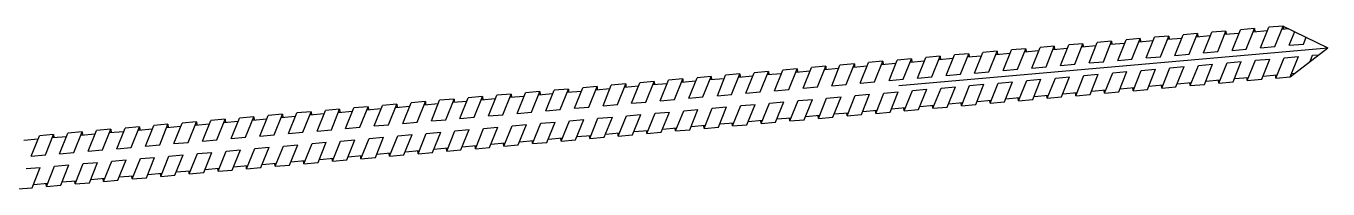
# Model space of a CAD drawing. Header units: millimetres. Extents: x -1985 to 969, y 203 to 500.
# Drawn here: x -1622.51 to -1609.82, y 410.12 to 411.71 of the extents above; entities that cross this region are included whole.
import ezdxf

# ---------------------------------------------------------------- set-up
doc = ezdxf.new("R2010")
doc.units = ezdxf.units.MM
doc.layers.add('А_1500', color=7, linetype='Continuous')
doc.layers.add('А_1500_Ось', color=252, linetype='Continuous')

msp = doc.modelspace()

# ---------------------------------------------------------------- linework, layer by layer
at = {"layer": 'А_1500'}
for p, q in [((-1611.589, 411.398), (-1611.508, 411.599)), ((-1611.369, 411.611), (-1611.508, 411.599)), ((-1611.45, 411.41), (-1611.369, 411.611)), ((-1611.369, 411.611), (-1611.366, 411.581)), ((-1611.31, 411.423), (-1611.229, 411.623)), ((-1611.09, 411.636), (-1611.229, 411.623)), ((-1611.171, 411.435), (-1611.09, 411.636)), ((-1611.102, 411.604), (-1610.964, 411.617)), ((-1611.09, 411.636), (-1611.087, 411.606)), ((-1611.032, 411.447), (-1610.951, 411.648)), ((-1610.812, 411.66), (-1610.951, 411.648)), ((-1610.893, 411.46), (-1610.812, 411.66)), ((-1610.825, 411.629), (-1610.685, 411.641)), ((-1610.812, 411.66), (-1610.809, 411.63)), ((-1610.753, 411.472), (-1610.672, 411.673)), ((-1610.533, 411.685), (-1610.672, 411.673)), ((-1610.614, 411.484), (-1610.533, 411.685)), ((-1610.546, 411.654), (-1610.407, 411.666)), ((-1610.533, 411.685), (-1610.53, 411.655)), ((-1610.475, 411.496), (-1610.394, 411.697)), ((-1610.255, 411.709), (-1610.394, 411.697)), ((-1610.336, 411.509), (-1610.255, 411.709)), ((-1610.267, 411.678), (-1610.202, 411.684)), ((-1610.255, 411.709), (-1610.252, 411.679)), ((-1610.255, 411.709), (-1609.818, 411.498)), ((-1610.196, 411.521), (-1610.142, 411.655)), ((-1610.056, 411.533), (-1610.029, 411.6)), ((-1612.984, 411.275), (-1612.903, 411.476)), ((-1612.764, 411.488), (-1612.903, 411.476)), ((-1612.845, 411.287), (-1612.764, 411.488)), ((-1612.776, 411.457), (-1612.638, 411.469)), ((-1612.764, 411.488), (-1612.761, 411.458)), ((-1612.706, 411.299), (-1612.625, 411.5)), ((-1612.486, 411.513), (-1612.625, 411.5)), ((-1612.567, 411.312), (-1612.486, 411.513)), ((-1612.498, 411.481), (-1612.359, 411.494)), ((-1612.486, 411.513), (-1612.483, 411.483)), ((-1612.427, 411.324), (-1612.346, 411.525)), ((-1612.207, 411.537), (-1612.346, 411.525)), ((-1612.287, 411.336), (-1612.207, 411.537)), ((-1612.219, 411.506), (-1612.079, 411.518)), ((-1612.207, 411.537), (-1612.204, 411.507)), ((-1612.147, 411.349), (-1612.067, 411.55)), ((-1611.927, 411.562), (-1612.067, 411.55)), ((-1612.008, 411.361), (-1611.927, 411.562)), ((-1611.94, 411.531), (-1611.8, 411.543)), ((-1611.927, 411.562), (-1611.924, 411.532)), ((-1611.868, 411.373), (-1611.787, 411.574)), ((-1611.648, 411.587), (-1611.787, 411.574)), ((-1611.729, 411.386), (-1611.648, 411.587)), ((-1611.661, 411.555), (-1611.521, 411.567)), ((-1611.648, 411.587), (-1611.645, 411.557)), ((-1611.382, 411.58), (-1611.242, 411.592)), ((-1610.753, 411.472), (-1610.614, 411.484)), ((-1610.475, 411.496), (-1610.336, 411.509)), ((-1610.196, 411.521), (-1610.056, 411.533)), ((-1610.185, 411.214), (-1609.818, 411.498)), ((-1614.378, 411.152), (-1614.297, 411.353)), ((-1614.157, 411.365), (-1614.297, 411.353)), ((-1614.238, 411.164), (-1614.157, 411.365)), ((-1614.17, 411.334), (-1614.03, 411.346)), ((-1614.157, 411.365), (-1614.154, 411.335)), ((-1614.098, 411.177), (-1614.017, 411.377)), ((-1613.878, 411.39), (-1614.017, 411.377)), ((-1613.959, 411.189), (-1613.878, 411.39)), ((-1613.891, 411.358), (-1613.752, 411.371)), ((-1613.878, 411.39), (-1613.875, 411.36)), ((-1613.821, 411.201), (-1613.74, 411.402)), ((-1613.6, 411.414), (-1613.74, 411.402)), ((-1613.681, 411.213), (-1613.6, 411.414)), ((-1613.613, 411.383), (-1613.473, 411.395)), ((-1613.6, 411.414), (-1613.597, 411.384)), ((-1613.541, 411.226), (-1613.46, 411.427)), ((-1613.321, 411.439), (-1613.46, 411.427)), ((-1613.402, 411.238), (-1613.321, 411.439)), ((-1613.334, 411.407), (-1613.195, 411.42)), ((-1613.321, 411.439), (-1613.318, 411.409)), ((-1613.263, 411.25), (-1613.182, 411.451)), ((-1613.043, 411.463), (-1613.182, 411.451)), ((-1613.124, 411.263), (-1613.043, 411.463)), ((-1613.055, 411.432), (-1612.916, 411.444)), ((-1613.043, 411.463), (-1613.04, 411.433)), ((-1612.147, 411.349), (-1612.008, 411.361)), ((-1611.868, 411.373), (-1611.729, 411.386)), ((-1611.589, 411.398), (-1611.45, 411.41)), ((-1611.31, 411.423), (-1611.171, 411.435)), ((-1611.032, 411.447), (-1610.893, 411.46)), ((-1610.882, 411.152), (-1610.802, 411.35)), ((-1610.802, 411.35), (-1610.663, 411.362)), ((-1610.743, 411.164), (-1610.663, 411.362)), ((-1610.604, 411.177), (-1610.524, 411.375)), ((-1610.524, 411.375), (-1610.385, 411.387)), ((-1610.464, 411.189), (-1610.385, 411.387)), ((-1610.325, 411.201), (-1610.245, 411.399)), ((-1610.245, 411.399), (-1610.106, 411.412)), ((-1610.185, 411.214), (-1610.106, 411.412)), ((-1609.991, 411.364), (-1609.967, 411.424)), ((-1609.967, 411.424), (-1609.907, 411.429)), ((-1615.831, 411.217), (-1615.97, 411.205)), ((-1615.912, 411.017), (-1615.831, 411.217)), ((-1615.831, 411.217), (-1615.828, 411.187)), ((-1615.772, 411.029), (-1615.691, 411.23)), ((-1615.552, 411.242), (-1615.691, 411.23)), ((-1615.633, 411.041), (-1615.552, 411.242)), ((-1615.565, 411.211), (-1615.426, 411.223)), ((-1615.552, 411.242), (-1615.549, 411.212)), ((-1615.494, 411.053), (-1615.413, 411.254)), ((-1615.274, 411.267), (-1615.413, 411.254)), ((-1615.355, 411.066), (-1615.274, 411.267)), ((-1615.286, 411.235), (-1615.147, 411.247)), ((-1615.274, 411.267), (-1615.271, 411.236)), ((-1615.215, 411.078), (-1615.134, 411.279)), ((-1614.995, 411.291), (-1615.134, 411.279)), ((-1615.076, 411.09), (-1614.995, 411.291)), ((-1615.007, 411.26), (-1614.867, 411.272)), ((-1614.995, 411.291), (-1614.992, 411.261)), ((-1614.936, 411.103), (-1614.855, 411.303)), ((-1614.715, 411.316), (-1614.855, 411.303)), ((-1614.796, 411.115), (-1614.715, 411.316)), ((-1614.728, 411.284), (-1614.588, 411.297)), ((-1614.715, 411.316), (-1614.713, 411.286)), ((-1614.657, 411.127), (-1614.576, 411.328)), ((-1614.436, 411.34), (-1614.576, 411.328)), ((-1614.517, 411.14), (-1614.436, 411.34)), ((-1614.449, 411.309), (-1614.309, 411.321)), ((-1614.436, 411.34), (-1614.434, 411.31)), ((-1613.541, 411.226), (-1613.402, 411.238)), ((-1613.263, 411.25), (-1613.124, 411.263)), ((-1612.984, 411.275), (-1612.845, 411.287)), ((-1612.706, 411.299), (-1612.567, 411.312)), ((-1612.476, 411.202), (-1612.337, 411.215)), ((-1612.427, 411.324), (-1612.287, 411.336)), ((-1612.416, 411.017), (-1612.337, 411.215)), ((-1612.276, 411.029), (-1612.197, 411.227)), ((-1612.197, 411.227), (-1612.057, 411.239)), ((-1612.137, 411.041), (-1612.057, 411.239)), ((-1611.997, 411.054), (-1611.917, 411.252)), ((-1611.917, 411.252), (-1611.778, 411.264)), ((-1611.858, 411.066), (-1611.778, 411.264)), ((-1611.718, 411.078), (-1611.638, 411.276)), ((-1611.638, 411.276), (-1611.499, 411.289)), ((-1611.579, 411.091), (-1611.499, 411.289)), ((-1611.439, 411.103), (-1611.359, 411.301)), ((-1611.359, 411.301), (-1611.22, 411.313)), ((-1611.3, 411.115), (-1611.22, 411.313)), ((-1611.161, 411.128), (-1611.081, 411.325)), ((-1611.081, 411.325), (-1610.942, 411.338)), ((-1611.022, 411.14), (-1610.942, 411.338)), ((-1610.452, 411.22), (-1610.312, 411.232)), ((-1610.325, 411.201), (-1610.327, 411.231)), ((-1610.173, 411.245), (-1610.142, 411.248)), ((-1617.225, 411.094), (-1617.364, 411.082)), ((-1617.305, 410.894), (-1617.225, 411.094)), ((-1617.225, 411.094), (-1617.222, 411.064)), ((-1617.166, 410.906), (-1617.085, 411.107)), ((-1616.945, 411.119), (-1617.085, 411.107)), ((-1617.026, 410.918), (-1616.945, 411.119)), ((-1616.958, 411.088), (-1616.818, 411.1)), ((-1616.945, 411.119), (-1616.943, 411.089)), ((-1616.887, 410.931), (-1616.806, 411.131)), ((-1616.666, 411.144), (-1616.806, 411.131)), ((-1616.747, 410.943), (-1616.666, 411.144)), ((-1616.679, 411.112), (-1616.54, 411.124)), ((-1616.666, 411.144), (-1616.664, 411.114)), ((-1616.609, 410.955), (-1616.528, 411.156)), ((-1616.388, 411.168), (-1616.528, 411.156)), ((-1616.469, 410.967), (-1616.388, 411.168)), ((-1616.401, 411.137), (-1616.261, 411.149)), ((-1616.388, 411.168), (-1616.386, 411.138)), ((-1616.33, 410.98), (-1616.249, 411.18)), ((-1616.109, 411.193), (-1616.249, 411.18)), ((-1616.19, 410.992), (-1616.109, 411.193)), ((-1616.122, 411.161), (-1615.983, 411.174)), ((-1616.109, 411.193), (-1616.107, 411.163)), ((-1616.051, 411.004), (-1615.97, 411.205)), ((-1615.844, 411.186), (-1615.704, 411.198)), ((-1615.215, 411.078), (-1615.076, 411.09)), ((-1614.936, 411.103), (-1614.796, 411.115)), ((-1614.657, 411.127), (-1614.517, 411.14)), ((-1614.378, 411.152), (-1614.238, 411.164)), ((-1614.098, 411.177), (-1613.959, 411.189)), ((-1613.87, 411.079), (-1613.73, 411.092)), ((-1613.821, 411.201), (-1613.681, 411.213)), ((-1613.81, 410.894), (-1613.73, 411.092)), ((-1613.67, 410.906), (-1613.591, 411.104)), ((-1613.591, 411.104), (-1613.451, 411.116)), ((-1613.531, 410.918), (-1613.451, 411.116)), ((-1613.392, 410.931), (-1613.312, 411.129)), ((-1613.312, 411.129), (-1613.173, 411.141)), ((-1613.253, 410.943), (-1613.173, 411.141)), ((-1613.113, 410.955), (-1613.033, 411.153)), ((-1613.033, 411.153), (-1612.894, 411.166)), ((-1612.973, 410.968), (-1612.894, 411.166)), ((-1612.835, 410.98), (-1612.755, 411.178)), ((-1612.755, 411.178), (-1612.616, 411.19)), ((-1612.695, 410.992), (-1612.616, 411.19)), ((-1612.556, 411.004), (-1612.476, 411.202)), ((-1611.845, 411.097), (-1611.706, 411.109)), ((-1611.718, 411.078), (-1611.721, 411.108)), ((-1611.718, 411.078), (-1611.579, 411.091)), ((-1611.566, 411.122), (-1611.427, 411.134)), ((-1611.439, 411.103), (-1611.442, 411.133)), ((-1611.439, 411.103), (-1611.3, 411.115)), ((-1611.287, 411.146), (-1611.149, 411.159)), ((-1611.161, 411.128), (-1611.164, 411.157)), ((-1611.161, 411.128), (-1611.022, 411.14)), ((-1611.009, 411.171), (-1610.87, 411.183)), ((-1610.882, 411.152), (-1610.885, 411.182)), ((-1610.882, 411.152), (-1610.743, 411.164)), ((-1610.73, 411.196), (-1610.591, 411.208)), ((-1610.604, 411.177), (-1610.607, 411.206)), ((-1610.604, 411.177), (-1610.464, 411.189)), ((-1610.325, 411.201), (-1610.185, 411.214)), ((-1618.619, 410.971), (-1618.759, 410.959)), ((-1618.7, 410.77), (-1618.619, 410.971)), ((-1618.619, 410.971), (-1618.617, 410.941)), ((-1618.561, 410.783), (-1618.48, 410.984)), ((-1618.34, 410.996), (-1618.48, 410.984)), ((-1618.421, 410.795), (-1618.34, 410.996)), ((-1618.353, 410.965), (-1618.214, 410.977)), ((-1618.34, 410.996), (-1618.338, 410.966)), ((-1618.283, 410.807), (-1618.202, 411.008)), ((-1618.062, 411.02), (-1618.202, 411.008)), ((-1618.143, 410.82), (-1618.062, 411.02)), ((-1618.075, 410.989), (-1617.935, 411.001)), ((-1618.062, 411.02), (-1618.059, 410.99)), ((-1618.003, 410.832), (-1617.922, 411.033)), ((-1617.783, 411.045), (-1617.922, 411.033)), ((-1617.864, 410.844), (-1617.783, 411.045)), ((-1617.796, 411.014), (-1617.656, 411.026)), ((-1617.783, 411.045), (-1617.78, 411.015)), ((-1617.724, 410.857), (-1617.643, 411.057)), ((-1617.504, 411.07), (-1617.643, 411.057)), ((-1617.585, 410.869), (-1617.504, 411.07)), ((-1617.516, 411.038), (-1617.377, 411.051)), ((-1617.504, 411.07), (-1617.501, 411.04)), ((-1617.445, 410.881), (-1617.364, 411.082)), ((-1617.237, 411.063), (-1617.098, 411.075)), ((-1616.609, 410.955), (-1616.469, 410.967)), ((-1616.33, 410.98), (-1616.19, 410.992)), ((-1616.051, 411.004), (-1615.912, 411.017)), ((-1615.772, 411.029), (-1615.633, 411.041)), ((-1615.494, 411.053), (-1615.355, 411.066)), ((-1615.264, 410.956), (-1615.125, 410.969)), ((-1615.205, 410.771), (-1615.125, 410.969)), ((-1615.065, 410.783), (-1614.985, 410.981)), ((-1614.985, 410.981), (-1614.845, 410.993)), ((-1614.925, 410.795), (-1614.845, 410.993)), ((-1614.786, 410.808), (-1614.706, 411.006)), ((-1614.706, 411.006), (-1614.566, 411.018)), ((-1614.646, 410.82), (-1614.566, 411.018)), ((-1614.506, 410.832), (-1614.427, 411.03)), ((-1614.427, 411.03), (-1614.287, 411.043)), ((-1614.367, 410.845), (-1614.287, 411.043)), ((-1614.227, 410.857), (-1614.147, 411.055)), ((-1614.147, 411.055), (-1614.008, 411.067)), ((-1614.088, 410.869), (-1614.008, 411.067)), ((-1613.949, 410.881), (-1613.87, 411.079)), ((-1613.518, 410.949), (-1613.379, 410.962)), ((-1613.392, 410.931), (-1613.395, 410.96)), ((-1613.24, 410.974), (-1613.1, 410.986)), ((-1613.113, 410.955), (-1613.116, 410.985)), ((-1613.113, 410.955), (-1612.973, 410.968)), ((-1612.961, 410.999), (-1612.822, 411.011)), ((-1612.835, 410.98), (-1612.838, 411.01)), ((-1612.835, 410.98), (-1612.695, 410.992)), ((-1612.683, 411.023), (-1612.543, 411.036)), ((-1612.556, 411.004), (-1612.558, 411.034)), ((-1612.556, 411.004), (-1612.416, 411.017)), ((-1612.404, 411.048), (-1612.264, 411.06)), ((-1612.276, 411.029), (-1612.279, 411.059)), ((-1612.276, 411.029), (-1612.137, 411.041)), ((-1612.124, 411.073), (-1611.985, 411.085)), ((-1611.997, 411.054), (-1612, 411.084)), ((-1611.997, 411.054), (-1611.858, 411.066)), ((-1620.233, 410.635), (-1620.153, 410.836)), ((-1620.013, 410.848), (-1620.153, 410.836)), ((-1620.094, 410.647), (-1620.013, 410.848)), ((-1620.013, 410.848), (-1620.01, 410.818)), ((-1619.954, 410.66), (-1619.873, 410.861)), ((-1619.734, 410.873), (-1619.873, 410.861)), ((-1619.815, 410.672), (-1619.734, 410.873)), ((-1619.747, 410.842), (-1619.607, 410.854)), ((-1619.734, 410.873), (-1619.731, 410.843)), ((-1619.675, 410.684), (-1619.594, 410.885)), ((-1619.455, 410.897), (-1619.594, 410.885)), ((-1619.536, 410.697), (-1619.455, 410.897)), ((-1619.468, 410.866), (-1619.329, 410.878)), ((-1619.455, 410.897), (-1619.452, 410.867)), ((-1619.397, 410.709), (-1619.316, 410.91)), ((-1619.177, 410.922), (-1619.316, 410.91)), ((-1619.258, 410.721), (-1619.177, 410.922)), ((-1619.189, 410.891), (-1619.05, 410.903)), ((-1619.177, 410.922), (-1619.174, 410.892)), ((-1619.118, 410.734), (-1619.037, 410.934)), ((-1618.898, 410.947), (-1619.037, 410.934)), ((-1618.979, 410.746), (-1618.898, 410.947)), ((-1618.91, 410.915), (-1618.771, 410.928)), ((-1618.898, 410.947), (-1618.895, 410.917)), ((-1618.84, 410.758), (-1618.759, 410.959)), ((-1618.632, 410.94), (-1618.492, 410.952)), ((-1618.003, 410.832), (-1617.864, 410.844)), ((-1617.724, 410.857), (-1617.585, 410.869)), ((-1617.445, 410.881), (-1617.305, 410.894)), ((-1617.166, 410.906), (-1617.026, 410.918)), ((-1616.887, 410.931), (-1616.747, 410.943)), ((-1616.738, 410.635), (-1616.658, 410.833)), ((-1616.658, 410.833), (-1616.518, 410.846)), ((-1616.598, 410.648), (-1616.518, 410.846)), ((-1616.459, 410.66), (-1616.379, 410.858)), ((-1616.379, 410.858), (-1616.239, 410.87)), ((-1616.319, 410.672), (-1616.239, 410.87)), ((-1616.18, 410.685), (-1616.1, 410.883)), ((-1616.1, 410.883), (-1615.961, 410.895)), ((-1616.041, 410.697), (-1615.961, 410.895)), ((-1615.901, 410.709), (-1615.821, 410.907)), ((-1615.821, 410.907), (-1615.682, 410.919)), ((-1615.762, 410.722), (-1615.682, 410.919)), ((-1615.623, 410.734), (-1615.543, 410.932)), ((-1615.543, 410.932), (-1615.404, 410.944)), ((-1615.484, 410.746), (-1615.404, 410.944)), ((-1615.344, 410.758), (-1615.264, 410.956)), ((-1614.913, 410.826), (-1614.773, 410.839)), ((-1614.786, 410.808), (-1614.788, 410.837)), ((-1614.634, 410.851), (-1614.494, 410.863)), ((-1614.506, 410.832), (-1614.509, 410.862)), ((-1614.506, 410.832), (-1614.367, 410.845)), ((-1614.354, 410.876), (-1614.215, 410.888)), ((-1614.227, 410.857), (-1614.23, 410.887)), ((-1614.227, 410.857), (-1614.088, 410.869)), ((-1614.075, 410.9), (-1613.937, 410.913)), ((-1613.949, 410.881), (-1613.952, 410.911)), ((-1613.949, 410.881), (-1613.81, 410.894)), ((-1613.797, 410.925), (-1613.658, 410.937)), ((-1613.67, 410.906), (-1613.673, 410.936)), ((-1613.67, 410.906), (-1613.531, 410.918)), ((-1613.392, 410.931), (-1613.253, 410.943)), ((-1621.628, 410.512), (-1621.547, 410.713)), ((-1621.408, 410.725), (-1621.547, 410.713)), ((-1621.489, 410.524), (-1621.408, 410.725)), ((-1621.42, 410.694), (-1621.281, 410.706)), ((-1621.408, 410.725), (-1621.405, 410.695)), ((-1621.349, 410.537), (-1621.268, 410.737)), ((-1621.129, 410.75), (-1621.268, 410.737)), ((-1621.21, 410.549), (-1621.129, 410.75)), ((-1621.141, 410.718), (-1621.003, 410.731)), ((-1621.129, 410.75), (-1621.126, 410.72)), ((-1621.071, 410.561), (-1620.99, 410.762)), ((-1620.851, 410.774), (-1620.99, 410.762)), ((-1620.932, 410.574), (-1620.851, 410.774)), ((-1620.863, 410.743), (-1620.724, 410.755)), ((-1620.851, 410.774), (-1620.848, 410.744)), ((-1620.792, 410.586), (-1620.711, 410.787)), ((-1620.572, 410.799), (-1620.711, 410.787)), ((-1620.653, 410.598), (-1620.572, 410.799)), ((-1620.584, 410.768), (-1620.444, 410.78)), ((-1620.572, 410.799), (-1620.569, 410.769)), ((-1620.513, 410.611), (-1620.432, 410.811)), ((-1620.292, 410.824), (-1620.432, 410.811)), ((-1620.373, 410.623), (-1620.292, 410.824)), ((-1620.305, 410.792), (-1620.165, 410.805)), ((-1620.292, 410.824), (-1620.29, 410.794)), ((-1620.026, 410.817), (-1619.886, 410.829)), ((-1619.397, 410.709), (-1619.258, 410.721)), ((-1619.118, 410.734), (-1618.979, 410.746)), ((-1618.84, 410.758), (-1618.7, 410.77)), ((-1618.561, 410.783), (-1618.421, 410.795)), ((-1618.283, 410.807), (-1618.143, 410.82)), ((-1618.132, 410.512), (-1618.053, 410.71)), ((-1618.053, 410.71), (-1617.913, 410.723)), ((-1617.993, 410.525), (-1617.913, 410.723)), ((-1617.853, 410.537), (-1617.773, 410.735)), ((-1617.773, 410.735), (-1617.634, 410.747)), ((-1617.713, 410.549), (-1617.634, 410.747)), ((-1617.574, 410.562), (-1617.494, 410.76)), ((-1617.494, 410.76), (-1617.355, 410.772)), ((-1617.434, 410.574), (-1617.355, 410.772)), ((-1617.295, 410.586), (-1617.215, 410.784)), ((-1617.215, 410.784), (-1617.075, 410.796)), ((-1617.155, 410.599), (-1617.075, 410.796)), ((-1617.016, 410.611), (-1616.936, 410.809)), ((-1616.936, 410.809), (-1616.796, 410.821)), ((-1616.876, 410.623), (-1616.796, 410.821)), ((-1616.307, 410.703), (-1616.168, 410.716)), ((-1616.18, 410.685), (-1616.183, 410.714)), ((-1616.028, 410.728), (-1615.889, 410.74)), ((-1615.901, 410.709), (-1615.904, 410.739)), ((-1615.901, 410.709), (-1615.762, 410.722)), ((-1615.749, 410.753), (-1615.611, 410.765)), ((-1615.623, 410.734), (-1615.626, 410.763)), ((-1615.623, 410.734), (-1615.484, 410.746)), ((-1615.471, 410.777), (-1615.331, 410.789)), ((-1615.344, 410.758), (-1615.347, 410.788)), ((-1615.344, 410.758), (-1615.205, 410.771)), ((-1615.192, 410.802), (-1615.052, 410.814)), ((-1615.065, 410.783), (-1615.067, 410.813)), ((-1615.065, 410.783), (-1614.925, 410.795)), ((-1614.786, 410.808), (-1614.646, 410.82)), ((-1622.536, 410.595), (-1622.396, 410.608)), ((-1622.464, 410.438), (-1622.383, 410.639)), ((-1622.244, 410.651), (-1622.383, 410.639)), ((-1622.325, 410.451), (-1622.244, 410.651)), ((-1622.256, 410.62), (-1622.117, 410.632)), ((-1622.244, 410.651), (-1622.241, 410.621)), ((-1622.186, 410.463), (-1622.105, 410.664)), ((-1621.965, 410.676), (-1622.105, 410.664)), ((-1622.046, 410.475), (-1621.965, 410.676)), ((-1621.978, 410.645), (-1621.838, 410.657)), ((-1621.965, 410.676), (-1621.963, 410.646)), ((-1621.907, 410.487), (-1621.826, 410.688)), ((-1621.686, 410.701), (-1621.826, 410.688)), ((-1621.767, 410.5), (-1621.686, 410.701)), ((-1621.699, 410.669), (-1621.56, 410.681)), ((-1621.686, 410.701), (-1621.683, 410.671)), ((-1620.792, 410.586), (-1620.653, 410.598)), ((-1620.513, 410.611), (-1620.373, 410.623)), ((-1620.233, 410.635), (-1620.094, 410.647)), ((-1619.954, 410.66), (-1619.815, 410.672)), ((-1619.675, 410.684), (-1619.536, 410.697)), ((-1619.526, 410.389), (-1619.446, 410.587)), ((-1619.446, 410.587), (-1619.307, 410.6)), ((-1619.386, 410.402), (-1619.307, 410.6)), ((-1619.247, 410.414), (-1619.167, 410.612)), ((-1619.167, 410.612), (-1619.028, 410.624)), ((-1619.107, 410.426), (-1619.028, 410.624)), ((-1618.969, 410.438), (-1618.889, 410.636)), ((-1618.889, 410.636), (-1618.749, 410.649)), ((-1618.829, 410.451), (-1618.749, 410.649)), ((-1618.689, 410.463), (-1618.61, 410.661)), ((-1618.61, 410.661), (-1618.47, 410.673)), ((-1618.55, 410.475), (-1618.47, 410.673)), ((-1618.411, 410.488), (-1618.332, 410.686)), ((-1618.332, 410.686), (-1618.192, 410.698)), ((-1618.272, 410.5), (-1618.192, 410.698)), ((-1617.701, 410.58), (-1617.561, 410.593)), ((-1617.574, 410.562), (-1617.576, 410.591)), ((-1617.422, 410.605), (-1617.282, 410.617)), ((-1617.295, 410.586), (-1617.297, 410.616)), ((-1617.295, 410.586), (-1617.155, 410.599)), ((-1617.143, 410.63), (-1617.003, 410.642)), ((-1617.016, 410.611), (-1617.018, 410.641)), ((-1617.016, 410.611), (-1616.876, 410.623)), ((-1616.864, 410.654), (-1616.725, 410.666)), ((-1616.738, 410.635), (-1616.74, 410.665)), ((-1616.738, 410.635), (-1616.598, 410.648)), ((-1616.586, 410.679), (-1616.446, 410.691)), ((-1616.459, 410.66), (-1616.461, 410.69)), ((-1616.459, 410.66), (-1616.319, 410.672)), ((-1616.18, 410.685), (-1616.041, 410.697)), ((-1622.186, 410.463), (-1622.046, 410.475)), ((-1621.907, 410.487), (-1621.767, 410.5)), ((-1621.628, 410.512), (-1621.489, 410.524)), ((-1621.349, 410.537), (-1621.21, 410.549)), ((-1621.071, 410.561), (-1620.932, 410.574)), ((-1620.921, 410.266), (-1620.841, 410.464)), ((-1620.841, 410.464), (-1620.702, 410.476)), ((-1620.781, 410.278), (-1620.702, 410.476)), ((-1620.641, 410.291), (-1620.562, 410.489)), ((-1620.562, 410.489), (-1620.422, 410.501)), ((-1620.502, 410.303), (-1620.422, 410.501)), ((-1620.362, 410.315), (-1620.283, 410.513)), ((-1620.283, 410.513), (-1620.143, 410.526)), ((-1620.223, 410.328), (-1620.143, 410.526)), ((-1620.083, 410.34), (-1620.003, 410.538)), ((-1620.003, 410.538), (-1619.864, 410.55)), ((-1619.944, 410.352), (-1619.864, 410.55)), ((-1619.804, 410.365), (-1619.724, 410.563)), ((-1619.724, 410.563), (-1619.585, 410.575)), ((-1619.665, 410.377), (-1619.585, 410.575)), ((-1619.095, 410.457), (-1618.956, 410.47)), ((-1618.969, 410.438), (-1618.971, 410.468)), ((-1618.817, 410.482), (-1618.677, 410.494)), ((-1618.689, 410.463), (-1618.692, 410.493)), ((-1618.689, 410.463), (-1618.55, 410.475)), ((-1618.537, 410.507), (-1618.399, 410.519)), ((-1618.411, 410.488), (-1618.414, 410.517)), ((-1618.411, 410.488), (-1618.272, 410.5)), ((-1618.259, 410.531), (-1618.12, 410.543)), ((-1618.132, 410.512), (-1618.135, 410.542)), ((-1618.132, 410.512), (-1617.993, 410.525)), ((-1617.98, 410.556), (-1617.84, 410.568)), ((-1617.853, 410.537), (-1617.856, 410.567)), ((-1617.853, 410.537), (-1617.713, 410.549)), ((-1617.574, 410.562), (-1617.434, 410.574)), ((-1622.513, 410.317), (-1622.374, 410.329)), ((-1622.464, 410.438), (-1622.325, 410.451)), ((-1622.454, 410.131), (-1622.374, 410.329)), ((-1622.315, 410.143), (-1622.235, 410.341)), ((-1622.235, 410.341), (-1622.095, 410.353)), ((-1622.175, 410.155), (-1622.095, 410.353)), ((-1622.035, 410.168), (-1621.956, 410.366)), ((-1621.956, 410.366), (-1621.816, 410.378)), ((-1621.896, 410.18), (-1621.816, 410.378)), ((-1621.757, 410.192), (-1621.677, 410.39)), ((-1621.677, 410.39), (-1621.538, 410.403)), ((-1621.618, 410.205), (-1621.538, 410.403)), ((-1621.478, 410.217), (-1621.398, 410.415)), ((-1621.398, 410.415), (-1621.259, 410.427)), ((-1621.339, 410.229), (-1621.259, 410.427)), ((-1621.2, 410.242), (-1621.12, 410.439)), ((-1621.12, 410.439), (-1620.981, 410.452)), ((-1621.061, 410.254), (-1620.981, 410.452)), ((-1620.489, 410.334), (-1620.35, 410.347)), ((-1620.362, 410.315), (-1620.365, 410.345)), ((-1620.362, 410.315), (-1620.223, 410.328)), ((-1620.21, 410.359), (-1620.071, 410.371)), ((-1620.083, 410.34), (-1620.086, 410.37)), ((-1620.083, 410.34), (-1619.944, 410.352)), ((-1619.931, 410.384), (-1619.792, 410.396)), ((-1619.804, 410.365), (-1619.807, 410.394)), ((-1619.804, 410.365), (-1619.665, 410.377)), ((-1619.652, 410.408), (-1619.513, 410.42)), ((-1619.526, 410.389), (-1619.529, 410.419)), ((-1619.526, 410.389), (-1619.386, 410.402)), ((-1619.374, 410.433), (-1619.234, 410.445)), ((-1619.247, 410.414), (-1619.249, 410.444)), ((-1619.247, 410.414), (-1619.107, 410.426)), ((-1618.969, 410.438), (-1618.829, 410.451)), ((-1622.163, 410.187), (-1622.023, 410.199)), ((-1621.883, 410.211), (-1621.745, 410.223)), ((-1621.757, 410.192), (-1621.76, 410.222)), ((-1621.757, 410.192), (-1621.618, 410.205)), ((-1621.605, 410.236), (-1621.465, 410.248)), ((-1621.478, 410.217), (-1621.481, 410.247)), ((-1621.478, 410.217), (-1621.339, 410.229)), ((-1621.326, 410.26), (-1621.187, 410.273)), ((-1621.2, 410.242), (-1621.203, 410.271)), ((-1621.2, 410.242), (-1621.061, 410.254)), ((-1621.048, 410.285), (-1620.908, 410.297)), ((-1620.921, 410.266), (-1620.924, 410.296)), ((-1620.921, 410.266), (-1620.781, 410.278)), ((-1620.769, 410.31), (-1620.629, 410.322)), ((-1620.641, 410.291), (-1620.644, 410.321)), ((-1620.641, 410.291), (-1620.502, 410.303)), ((-1622.593, 410.119), (-1622.454, 410.131)), ((-1622.441, 410.162), (-1622.302, 410.174)), ((-1622.315, 410.143), (-1622.317, 410.173)), ((-1622.315, 410.143), (-1622.175, 410.155)), ((-1622.035, 410.168), (-1622.038, 410.198)), ((-1622.035, 410.168), (-1621.896, 410.18))]:
    msp.add_line(p, q, dxfattribs=at)
at = {"layer": 'А_1500_Ось'}
msp.add_line((-1614.001, 411.128), (-1609.819, 411.497), dxfattribs=at)

doc.saveas('drawing.dxf')
